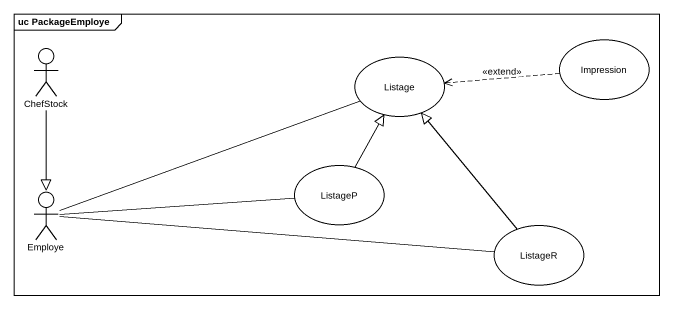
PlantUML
@startuml
mainframe uc PackageEmploye
usecase Impression
actor ChefStock
usecase Listage
actor Employe
usecase ListageP
usecase ListageR
Impression .left.> Listage : <<extend>>
ChefStock --|> Employe
Employe -right- Listage
Employe -right- ListageP
Employe -right- ListageR
ListageP -up-|> Listage
ListageR -up-|> Listage
@enduml
